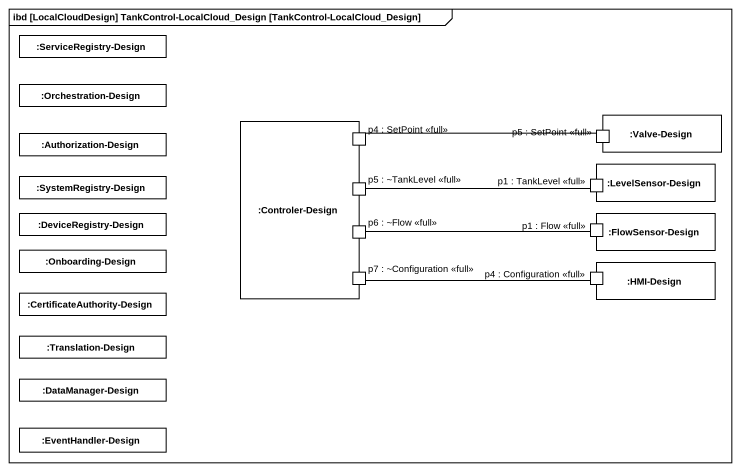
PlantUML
@startuml
mainframe ibd [LocalCloudDesign] TankControl-LocalCloud_Design [TankControl-LocalCloud_Design]
rectangle ":ServiceRegistry-Design" as ServiceRegistry_Design
rectangle ":Orchestration-Design" as Orchestration_Design
rectangle ":Authorization-Design" as Authorization_Design
rectangle ":Controler-Design" as Controler_Design {
  port "p4 : SetPoint <<full>>" as p4_SetPoint_full
  port "p5 : ~TankLevel <<full>>" as p5_TankLevel_full
  port "p6 : ~Flow <<full>>" as p6_Flow_full
  port "p7 : ~Configuration <<full>>" as p7_Configuration_full
}
rectangle ":Valve-Design" as Valve_Design {
  port "p5 : SetPoint <<full>>" as p5_SetPoint_full
}
rectangle ":LevelSensor-Design" as LevelSensor_Design {
  port "p1 : TankLevel <<full>>" as p1_TankLevel_full
}
rectangle ":SystemRegistry-Design" as SystemRegistry_Design
rectangle ":DeviceRegistry-Design" as DeviceRegistry_Design
rectangle ":FlowSensor-Design" as FlowSensor_Design {
  port "p1 : Flow <<full>>" as p1_Flow_full
}
rectangle ":Onboarding-Design" as Onboarding_Design
rectangle ":CertificateAuthority-Design" as CertificateAuthority_Design
rectangle ":HMI-Design" as HMI_Design {
  port "p4 : Configuration <<full>>" as p4_Configuration_full
}
rectangle ":Translation-Design" as Translation_Design
rectangle ":DataManager-Design" as DataManager_Design
rectangle ":EventHandler-Design" as EventHandler_Design
p4_SetPoint_full -right- p5_SetPoint_full
p1_TankLevel_full -left- p5_TankLevel_full
p1_Flow_full -left- p6_Flow_full
p4_Configuration_full -left- p7_Configuration_full
@enduml
